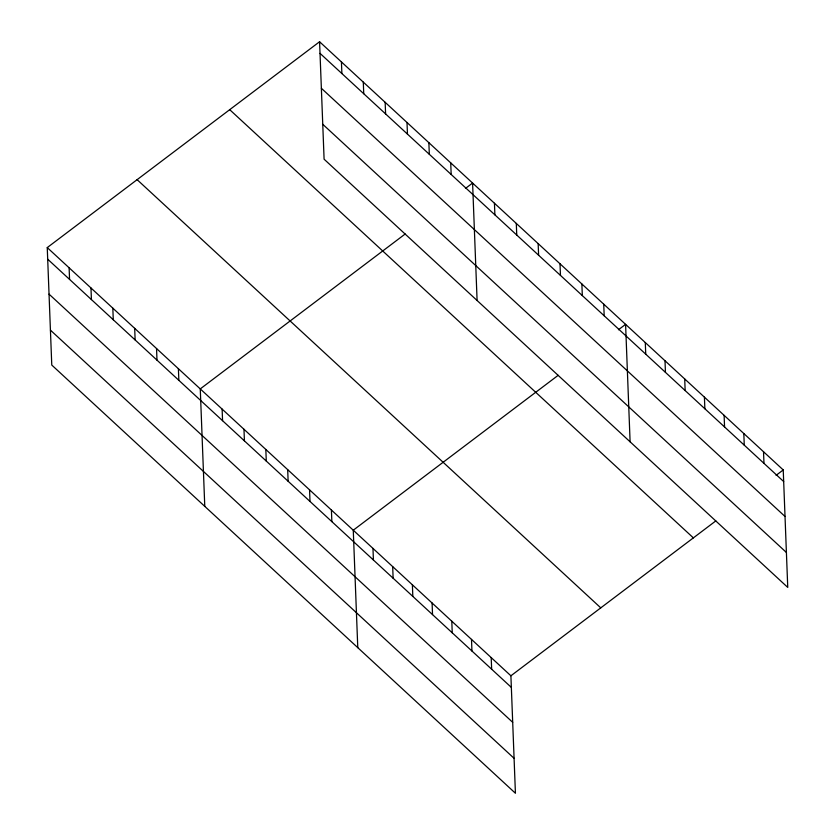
<?xml version="1.0" encoding="UTF-8"?>
<svg xmlns="http://www.w3.org/2000/svg" width="835" height="835" viewBox="0 0 835 835"><rect width="100%" height="100%" fill="white"/><g stroke="black" fill="none" stroke-linecap="round" stroke-linejoin="round"><path stroke-width="1.25" d="M47.251 247.598L510.905 675.797L515.425 793.25L51.77 365.062L47.251 247.598L319.575 41.75L783.23 469.938L787.749 587.402L324.095 159.203L319.575 41.75M405.184 233.998L200.264 388.901L204.773 506.365M465.439 188.459L472.589 183.053L477.098 300.517M558.187 375.301L353.268 530.204L357.777 647.668M618.443 329.762L625.592 324.356L630.101 441.819M510.905 675.797L715.835 520.894M776.08 475.345L783.23 469.938M320.024 53.356L783.679 481.555M321.371 88.291L785.025 516.479M322.748 124.279L786.403 552.467M229.709 109.677L693.363 537.876M137.117 179.671L600.772 607.859M47.699 259.205L511.354 687.403M49.046 294.139L512.7 722.327M50.424 330.128L514.078 758.316M763.524 451.745L763.973 463.352M743.818 433.542L744.267 445.159M724.112 415.35L724.561 426.956M704.416 397.147L704.855 408.764M684.71 378.954L685.149 390.561M665.004 360.751L665.443 372.358M645.298 342.559L645.737 354.165M603.736 304.17L604.175 315.776M581.87 283.983L582.319 295.59M560.014 263.797L560.462 275.404M538.158 243.611L538.606 255.218M516.301 223.425L516.75 235.032M494.445 203.239L494.884 214.845M491.199 657.594L491.648 669.2M471.504 639.391L471.942 651.008M450.723 162.867L451.171 174.473M451.798 621.198L452.236 632.805M428.866 142.681L429.315 154.287M432.092 602.995L432.53 614.612M407.01 122.494L407.459 134.101M412.386 584.803L412.824 596.409M385.154 102.308L385.603 113.915M392.68 566.6L393.128 578.217M363.298 82.122L363.736 93.729M372.974 548.407L373.422 560.014M341.431 61.936L341.88 73.543M331.411 510.018L331.85 521.625M309.555 489.832L309.994 501.438M287.689 469.646L288.138 481.252M265.833 449.46L266.281 461.066M243.977 429.273L244.425 440.88M222.12 409.087L222.569 420.694M178.398 368.715L178.847 380.322M156.542 348.529L156.99 360.135M134.685 328.343L135.134 339.949M112.829 308.157L113.278 319.763M90.973 287.971L91.422 299.577M69.117 267.784L69.555 279.391"/></g></svg>
